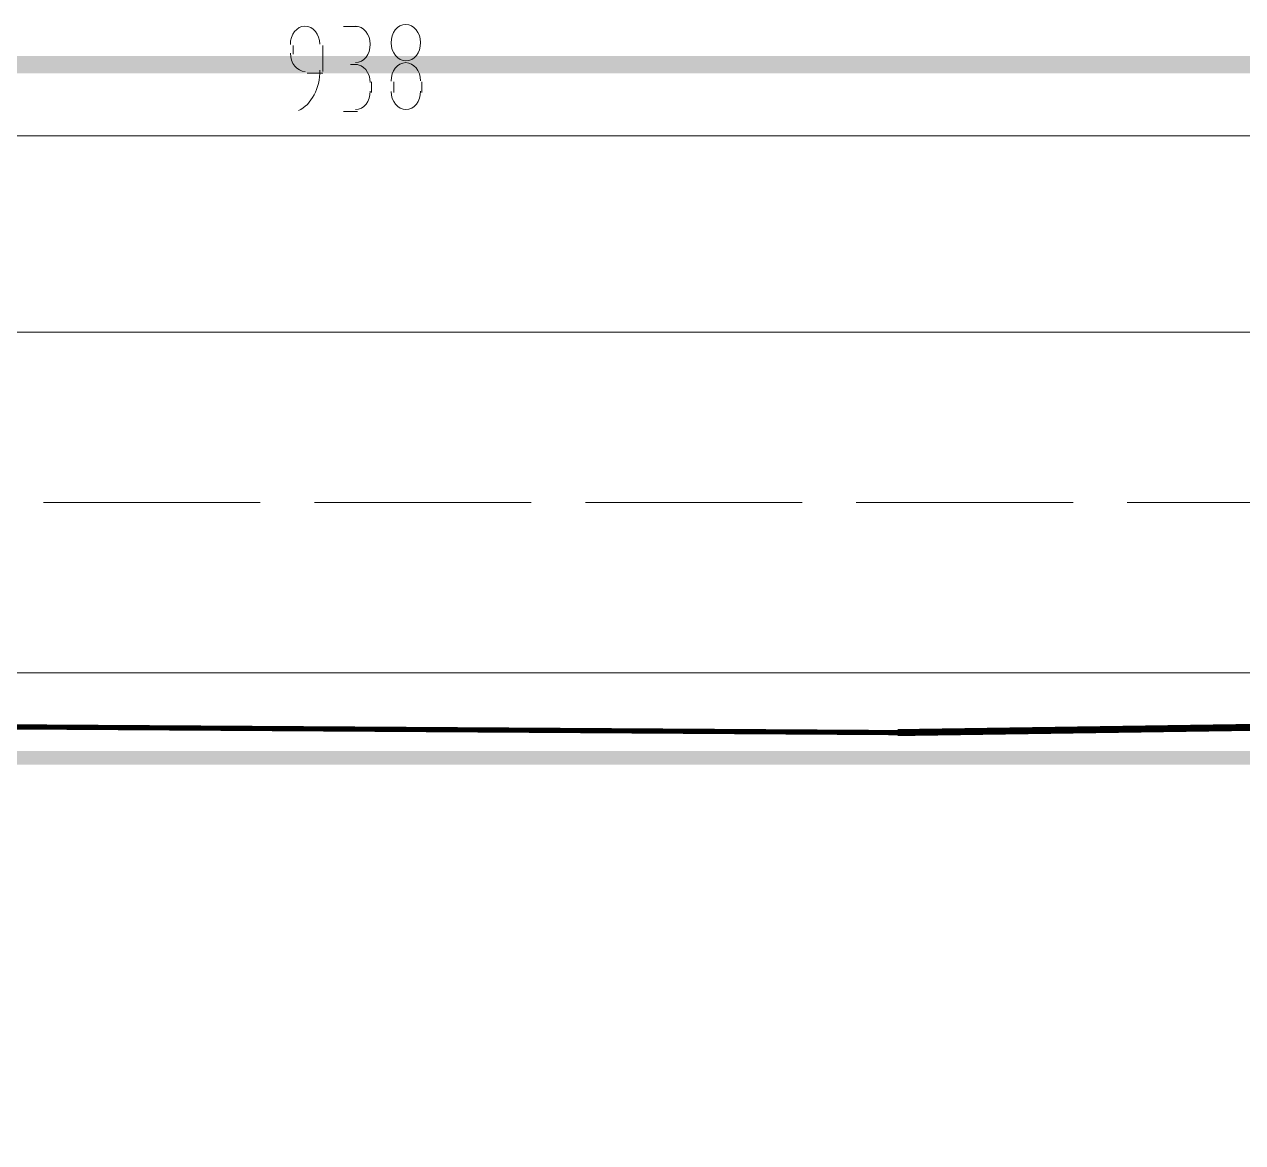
# Model space of a CAD drawing. Header units: millimetres. Extents: x 2315 to 4619, y 1334 to 1897.
# Drawn here: x 3619.02 to 3661.86, y 1468.8 to 1508.11 of the extents above; entities that cross this region are included whole.
import ezdxf

# ---------------------------------------------------------------- set-up
doc = ezdxf.new("R2010")
doc.units = ezdxf.units.MM
doc.linetypes.add('PDF_IMPORT', pattern=[1, 0.8, -0.2])
for name, color, linetype, true_color in [('PDF_0-新增征地', 7, 'Continuous', 0x00a5dd), ('PDF_站场道路', 7, 'Continuous', 0x957000), ('PDF_转运站初步方案', 7, 'Continuous', 0x00b85c)]:
    doc.layers.add(name, color=color, linetype=linetype, true_color=true_color)

msp = doc.modelspace()

# ---------------------------------------------------------------- hatches: boundary and pattern name
at = {"layer": 'PDF_转运站初步方案', "true_color": 0x00a5dd, "transparency": 33554559}
for points in [[(4290.164, 1506.391), (4290.164, 1507.002), (3343.59, 1507.002), (3343.59, 1506.391)], [(3288.923, 1482.57), (3288.923, 1482.081), (4570.404, 1482.081), (4570.404, 1482.57)]]:
    msp.add_hatch(color=142, dxfattribs=at).paths.add_polyline_path(points)

# ---------------------------------------------------------------- linework, layer by layer
at = {"layer": 'PDF_0-新增征地', "lineweight": 0}
msp.add_lwpolyline([(3602.574, 1483.517, 0.183, 0.183, 0), (3649.729, 1483.211, 0.244, 0.244, 0), (3742.878, 1484.585, 0.183, 0.183, 0), (3802.737, 1486.082, 0.183, 0.183, 0), (3835.11, 1486.815, 0.183, 0.183, 0), (3890.938, 1487.975, 0.181, 0.181, 0), (3915.065, 1488.342, 0.191, 0.191, 0), (3917.478, 1474.415, 0.211, 0.211, 0), (3918.394, 1468.918, 0.183, 0.183, 0), (3923.403, 1468.918, 0.238, 0.238, 0), (3924.777, 1474.69, 0.209, 0.209, 0), (3926.884, 1488.464, 0.183, 0.183, 0), (3951.103, 1489.136, 0.244, 0.244, 0), (3980.3, 1489.655, 0.183, 0.183, 0), (4013.833, 1490.297, 0.183, 0.183, 0), (4054.147, 1490.785, 0.183, 0.183, 0), (4091.956, 1489.869, 0.244, 0.244, 0)], format="xyseb", dxfattribs=at)
at = {"layer": 'PDF_站场道路', "lineweight": 9}
for points in [[(3323.922, 1497.29), (4289.309, 1497.29)], [(3311.889, 1485.318), (4552.263, 1485.318)]]:
    msp.add_lwpolyline(points, dxfattribs=at)
at = {"layer": 'PDF_站场道路', "linetype": 'PDF_IMPORT', "lineweight": 9, "ltscale": 9.528654}
msp.add_lwpolyline([(4542.063, 1491.304), (3317.936, 1491.304)], dxfattribs=at)
at = {"layer": 'PDF_转运站初步方案', "color": 142, "lineweight": 5, "true_color": 0x00a5dd}
for points in [[(3630.244, 1508.041), (3630.733, 1508.041)], [(3628.473, 1507.369), (3628.473, 1507.063)], [(3629.511, 1506.452), (3629.511, 1507.369)], [(3630.733, 1506.697), (3630.488, 1506.697)], [(3628.961, 1506.391), (3629.511, 1506.391)], [(3631.221, 1506.086), (3631.221, 1505.72)], [(3632.015, 1505.72), (3632.015, 1506.086)], [(3632.993, 1506.086), (3632.993, 1505.72)], [(3630.733, 1505.048), (3630.244, 1505.048)], [(3419.942, 1504.192), (4209.904, 1504.192)]]:
    msp.add_lwpolyline(points, dxfattribs=at)
for points in [[(3628.885, 1508.049), (3628.598, 1508.046), (3628.368, 1507.757), (3628.371, 1507.403)], [(3629.409, 1507.411), (3629.407, 1507.766), (3629.172, 1508.051), (3628.885, 1508.049)], [(3631.181, 1507.411), (3631.178, 1507.766), (3630.943, 1508.051), (3630.656, 1508.049)], [(3632.428, 1508.11), (3632.141, 1508.107), (3631.911, 1507.818), (3631.914, 1507.464)], [(3632.952, 1507.473), (3632.949, 1507.827), (3632.715, 1508.112), (3632.428, 1508.11)], [(3630.667, 1506.766), (3630.954, 1506.768), (3631.184, 1507.057), (3631.181, 1507.411)], [(3631.914, 1507.464), (3631.917, 1507.11), (3632.152, 1506.825), (3632.438, 1506.827)], [(3632.438, 1506.827), (3632.725, 1506.829), (3632.955, 1507.118), (3632.952, 1507.473)], [(3628.371, 1507.097), (3628.374, 1506.743), (3628.609, 1506.458), (3628.896, 1506.46)], [(3631.181, 1506.068), (3631.178, 1506.422), (3630.943, 1506.707), (3630.656, 1506.705)], [(3632.428, 1506.766), (3632.141, 1506.763), (3631.911, 1506.474), (3631.914, 1506.12)], [(3632.952, 1506.129), (3632.949, 1506.483), (3632.715, 1506.768), (3632.428, 1506.766)], [(3628.659, 1505.079), (3629.113, 1505.291), (3629.415, 1505.862), (3629.409, 1506.5)], [(3630.667, 1505.117), (3630.954, 1505.119), (3631.184, 1505.408), (3631.181, 1505.762)], [(3631.914, 1505.754), (3631.917, 1505.399), (3632.152, 1505.114), (3632.438, 1505.117)], [(3632.438, 1505.117), (3632.725, 1505.119), (3632.955, 1505.408), (3632.952, 1505.762)]]:
    msp.add_open_spline(points, degree=3, dxfattribs=at)

doc.saveas('drawing.dxf')
